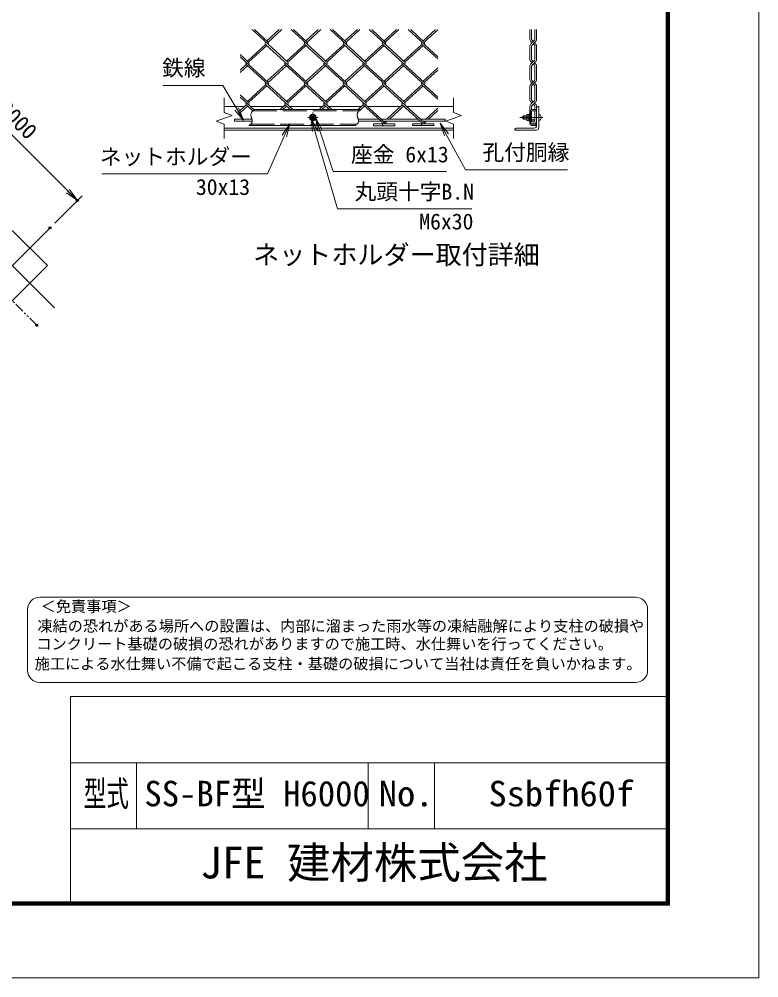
# Model space of a CAD drawing. Units: millimetres, scale not verified. Extents: x -10500 to 10500, y -7425 to 7425.
# Drawn here: x 4913 to 10500, y -7425 to -184 of the extents above; entities that cross this region are included whole.
import ezdxf
from ezdxf.enums import TextEntityAlignment as Align

# ---------------------------------------------------------------- set-up
doc = ezdxf.new("R2010")
doc.units = ezdxf.units.MM
doc.header["$LTSCALE"] = 30
doc.header["$PDMODE"] = 32
doc.header["$PDSIZE"] = 15
for name, pattern in [('DASHED', [7.5, 6, -1.5]), ('USER1', [50.8, 31.75, -6.35, 6.35, -6.35]), ('USER2', [5, 2.5, -0.5, 0.5, -0.5, 0.5, -0.5])]:
    doc.linetypes.add(name, pattern=pattern)
for name, color, linetype, lineweight in [('0-0_D-STR1', 1, 'Continuous', 18), ('0-1_D-BMK', 2, 'USER1', 13), ('0-3_D-STR3', 3, 'Continuous', 13), ('0-4_D-STR-DIM', 7, 'Continuous', 13), ('0-5_0', 7, 'Continuous', 18), ('0-7_D-STR-TXT', 7, 'Continuous', 13), ('0-8_D-STR2', 7, 'Continuous', 13), ('0-9_D-TTL-TXT', 7, 'Continuous', 13), ('0-C_D-TTL', 7, 'Continuous', 18)]:
    doc.layers.add(name, color=color, linetype=linetype, lineweight=lineweight)
doc.layers.add('0-6_Defpoints', color=253, linetype='Continuous')
doc.styles.add('ＭＳ ゴシック', font='')
doc.styles.get('ＭＳ ゴシック').set_extended_font_data('MS Gothic')

# ---------------------------------------------------------------- blocks, each defined once
blk = doc.blocks.new('_Open')
at = {"layer": '0-5_0'}
blk.add_line((-30, 5), (0, 0), dxfattribs=at)
blk.add_lwpolyline([(-30, -5), (0, 0), (-30, 0)], dxfattribs=at)

msp = doc.modelspace()

# ---------------------------------------------------------------- linework, layer by layer
at = {"layer": '0-0_D-STR1'}
for p, q in [((6461.39, -841.93), (6615.75, -841.93)), ((6634.7, -841.93), (6639.17, -841.93)), ((6658.12, -841.93), (6910.66, -841.93)), ((6929.61, -841.93), (6934.08, -841.93)), ((6953.03, -841.93), (7205.57, -841.93)), ((7224.52, -841.93), (7228.99, -841.93)), ((7247.47, -841.93), (7500.48, -841.93)), ((7519.43, -841.93), (7523.9, -841.93)), ((7542.38, -841.93), (7795.39, -841.93)), ((7814.34, -841.93), (7818.81, -841.93)), ((7837.76, -841.93), (8194.72, -841.93)), ((8821.82, -987.93), (8821.82, -853.93)), ((8833.82, -841.93), (8837.82, -841.93)), ((8837.82, -1001.93), (8837.82, -841.93)), ((6461.39, -1005.93), (8194.72, -1005.93)), ((8669.82, -1005.93), (8803.82, -1005.93)), ((6461.39, -1021.93), (8194.72, -1021.93)), ((8657.82, -1021.93), (8657.82, -1017.93)), ((8657.82, -1021.93), (8817.82, -1021.93))]:
    msp.add_line(p, q, dxfattribs=at)
msp.add_lwpolyline([(4595.21, -2045.34), (4860.37, -2310.51), (5125.54, -2045.34), (4860.37, -1780.18)], close=True, dxfattribs=at)
for centre, radius, start, end in [((8833.82, -853.93), 12, 90, 180), ((8669.82, -1017.93), 12, 90, 180), ((8803.82, -987.93), 18, 270, 0), ((8817.82, -1001.93), 20, 270, 0)]:
    msp.add_arc(centre, radius, start, end, dxfattribs=at)
at = {"layer": '0-1_D-BMK'}
for p, q in [((5178.57, -2363.54), (3744.8, -929.76)), ((7167.69, -925.93), (7092.69, -925.93)), ((7130.19, -963.43), (7130.19, -888.43)), ((8867.91, -925.93), (8695.34, -925.93)), ((5145.84, -1759.88), (4574.91, -2330.81))]:
    msp.add_line(p, q, dxfattribs=at)
at = {"layer": '0-3_D-STR3'}
for p, q in [((6692.81, -865.93), (7495.49, -865.93)), ((8821.82, -865.93), (8783.02, -865.93)), ((8821.82, -865.93), (8821.82, -875.13)), ((6671.17, -938.06), (6540.35, -938.06)), ((7118.64, -905.93), (7107.09, -925.93)), ((7141.73, -905.93), (7118.64, -905.93)), ((7153.28, -925.93), (7141.73, -905.93)), ((7141.73, -945.93), (7153.28, -925.93)), ((7473.84, -938.06), (7628.81, -938.06)), ((7647.29, -938.06), (7923.72, -938.06)), ((7942.67, -938.06), (8129.47, -938.06)), ((8721.82, -913.93), (8717.82, -917.93)), ((8717.82, -933.93), (8717.82, -917.93)), ((8721.82, -937.93), (8717.82, -933.93)), ((8747.42, -916.33), (8719.42, -916.33)), ((8747.42, -935.53), (8719.42, -935.53)), ((8721.82, -937.93), (8721.82, -913.93)), ((8747.42, -913.93), (8721.82, -913.93)), ((8747.42, -937.93), (8721.82, -937.93)), ((8747.42, -906.33), (8749.44, -902.83)), ((8747.42, -945.53), (8747.42, -906.33)), ((8763.42, -902.83), (8749.44, -902.83)), ((8763.42, -914.38), (8749.44, -914.38)), ((8763.42, -937.48), (8749.44, -937.48)), ((8763.42, -900.93), (8763.42, -950.93)), ((8769.82, -900.93), (8763.42, -900.93)), ((8763.42, -949.02), (8763.42, -902.83)), ((8769.82, -879.13), (8769.82, -972.73)), ((8779.02, -879.13), (8779.02, -972.73)), ((8821.82, -875.13), (8783.02, -875.13)), ((8837.82, -904.93), (8837.82, -946.93)), ((8843.93, -904.93), (8837.82, -904.93)), ((6673.38, -954.06), (6540.35, -954.06)), ((6648.56, -985.93), (7451.23, -985.93)), ((7476.05, -954.06), (7646.27, -954.06)), ((7664.75, -954.06), (7941.19, -954.06)), ((7960.13, -954.06), (8129.47, -954.06)), ((8747.42, -945.53), (8749.44, -949.02)), ((8763.42, -949.02), (8749.44, -949.02)), ((8769.82, -950.93), (8763.42, -950.93)), ((8821.82, -976.73), (8783.02, -976.73)), ((8821.82, -985.93), (8783.02, -985.93)), ((8821.82, -976.73), (8821.82, -985.93)), ((8843.93, -946.93), (8837.82, -946.93))]:
    msp.add_line(p, q, dxfattribs=at)
at = {"layer": '0-3_D-STR3', "linetype": 'DASHED'}
for p, q in [((6679.83, -875.13), (7482.5, -875.13)), ((6660.29, -976.73), (7462.96, -976.73))]:
    msp.add_line(p, q, dxfattribs=at)
at = {"layer": '0-3_D-STR3'}
msp.add_lwpolyline([(7107.09, -925.93), (7118.64, -945.93), (7141.73, -945.93)], dxfattribs=at)
for centre, radius in [((7130.19, -925.93), 25), ((7130.19, -925.93), 19.6), ((7130.19, -925.93), 12), ((7130.19, -925.93), 9.83), ((8795.71, -945.93), 8)]:
    msp.add_circle(centre, radius, dxfattribs=at)
for centre, radius, start, end in [((8783.02, -879.13), 13.2, 90, 180), ((8757.88, -908.61), 10.22, 145.61585, 214.38415), ((8785.87, -925.93), 38.21, 162.4121, 197.5879), ((8757.88, -943.25), 10.22, 145.61586, 214.38415), ((8783.02, -879.13), 4, 90, 180), ((8843.93, -912.53), 7.6, 16.07286, 90), ((8797.42, -925.93), 56, 343.92714, 16.07286), ((8783.02, -972.73), 13.2, 180, 270), ((8783.02, -972.73), 4, 180, 270), ((8843.93, -939.33), 7.6, 270, 343.92714)]:
    msp.add_arc(centre, radius, start, end, dxfattribs=at)
at = {"layer": '0-4_D-STR-DIM'}
for p, q in [((4291.68, -492.71), (5352.34, -1553.37)), ((6461.39, -778.93), (6461.39, -888.32)), ((8194.72, -778.93), (8194.72, -888.32)), ((6521.3, -910.12), (6401.48, -953.73)), ((6461.39, -888.32), (6521.3, -910.12)), ((8254.63, -910.12), (8134.82, -953.73)), ((8194.72, -888.32), (8254.63, -910.12)), ((6401.48, -953.73), (6461.39, -975.54)), ((6461.39, -975.54), (6461.39, -1084.93)), ((8134.82, -953.73), (8194.72, -975.54)), ((8194.72, -975.54), (8194.72, -1084.93)), ((5181.19, -1724.52), (5387.7, -1518.02))]:
    msp.add_line(p, q, dxfattribs=at)
for points in [[(6692.81, -865.93), (6689.29, -868.27), (6685.82, -870.65), (6682.44, -873.09), (6679.2, -875.64), (6676.15, -878.33), (6673.33, -881.19), (6670.78, -884.26), (6668.56, -887.56), (6666.72, -891.14), (6665.26, -894.96), (6664.21, -898.95), (6663.58, -903.03), (6663.36, -907.12), (6663.57, -911.15), (6664.17, -915.09), (6665.07, -918.97), (6666.2, -922.82), (6667.46, -926.67), (6668.79, -930.55), (6670.09, -934.48), (6671.28, -938.48), (6672.29, -942.58), (6673.02, -946.72), (6673.39, -950.83), (6673.33, -954.85), (6672.75, -958.69), (6671.59, -962.32), (6669.89, -965.73), (6667.72, -968.96), (6665.14, -972.03), (6662.23, -974.97), (6659.05, -977.8), (6655.66, -980.55), (6652.14, -983.25), (6648.56, -985.93)], [(7495.49, -865.93), (7491.97, -868.27), (7488.5, -870.65), (7485.12, -873.09), (7481.88, -875.64), (7478.82, -878.33), (7476, -881.19), (7473.46, -884.26), (7471.24, -887.56), (7469.39, -891.14), (7467.94, -894.96), (7466.89, -898.95), (7466.25, -903.03), (7466.03, -907.12), (7466.24, -911.15), (7466.84, -915.09), (7467.74, -918.97), (7468.87, -922.82), (7470.14, -926.67), (7471.46, -930.55), (7472.76, -934.48), (7473.96, -938.48), (7474.96, -942.58), (7475.69, -946.72), (7476.07, -950.83), (7476, -954.85), (7475.42, -958.69), (7474.26, -962.32), (7472.56, -965.73), (7470.39, -968.96), (7467.81, -972.03), (7464.9, -974.97), (7461.72, -977.8), (7458.34, -980.55), (7454.82, -983.25), (7451.23, -985.93)]]:
    msp.add_lwpolyline(points, dxfattribs=at)
for centre, start, end in [((6544.37, -942.06), 135.18146, 224.81854), ((6536.32, -942.06), 315.18146, 44.81854), ((8125.45, -942.06), 315.18146, 44.81854), ((6544.37, -950.06), 135.18146, 224.81854), ((8133.5, -950.06), 135.18146, 224.81854), ((8125.45, -950.06), 315.18146, 44.81854)]:
    msp.add_arc(centre, 5.67, start, end, dxfattribs=at)
at = {"layer": '0-6_Defpoints'}
for p in [(5352.34, -1553.37), (5145.84, -1759.88), (5045.99, -2496.12)]:
    msp.add_point(p, dxfattribs=at)
at = {"layer": '0-7_D-STR-TXT'}
for points in [[(5998.37, -683.44), (6450.56, -683.44), (6606.09, -945.76)], [(8331.59, -1616.94), (7317.23, -1616.94), (7117.84, -933.61)], [(8141.13, -1333.72), (7285.39, -1333.72), (7154.12, -933.97)], [(5536.05, -1352.3), (6788.36, -1352.3), (6955.54, -976.56)], [(9055.39, -1320.36), (8284.68, -1320.36), (8093.68, -971.24)]]:
    msp.add_lwpolyline(points, dxfattribs=at)
at = {"layer": '0-8_D-STR2'}
for p, q in [((6941.1, -509.12), (6671.82, -262.36)), ((6793.65, -356.64), (6690.77, -262.36)), ((6877.58, -262.36), (6784.18, -347.96)), ((6896.53, -262.36), (6793.65, -356.64)), ((7236.02, -509.12), (6966.73, -262.36)), ((7088.56, -356.64), (6985.68, -262.36)), ((7172.5, -262.36), (7079.09, -347.96)), ((7191.44, -262.36), (7088.56, -356.64)), ((7530.93, -509.12), (7261.64, -262.36)), ((7383.47, -356.64), (7280.59, -262.36)), ((7467.41, -262.36), (7374, -347.96)), ((7486.35, -262.36), (7383.47, -356.64)), ((7825.81, -509.1), (7556.55, -262.36)), ((7678.38, -356.64), (7575.5, -262.36)), ((7762.32, -262.36), (7668.91, -347.96)), ((7781.26, -262.36), (7678.38, -356.64)), ((8074.72, -466.94), (7851.47, -262.36)), ((7973.27, -356.62), (7870.41, -262.36)), ((8057.18, -262.36), (7963.8, -347.94)), ((8074.72, -263.65), (7973.27, -356.62)), ((8769.48, -332.13), (8769.4, -262.36)), ((8782.32, -332.11), (8782.23, -262.36)), ((8808.83, -332.11), (8808.75, -262.36)), ((8821.66, -332.13), (8821.58, -262.36)), ((8777.69, -351.92), (8786.5, -360.74)), ((8786.77, -342.86), (8795.57, -351.66)), ((8804.65, -360.74), (8786.77, -378.62)), ((8813.46, -351.92), (8804.65, -360.74)), ((8804.65, -360.74), (8813.46, -369.55)), ((6774.7, -374), (6636.72, -500.44)), ((6784.18, -382.68), (6646.19, -509.12)), ((7088.56, -661.6), (6774.7, -374)), ((7069.61, -374), (6931.63, -500.44)), ((7079.09, -382.68), (6941.1, -509.12)), ((7383.47, -661.6), (7069.61, -374)), ((7364.52, -374), (7227.37, -499.68)), ((7374, -382.68), (7236.02, -509.12)), ((7678.36, -661.57), (7364.52, -374)), ((7659.44, -374), (7521.45, -500.44)), ((7668.91, -382.68), (7530.93, -509.12)), ((7973.27, -661.57), (7659.44, -374)), ((7954.32, -373.98), (7816.34, -500.42)), ((7963.8, -382.66), (7825.81, -509.1)), ((8074.72, -484.3), (7954.32, -373.98)), ((8769.62, -484.45), (8769.48, -389.35)), ((8782.45, -484.43), (8782.32, -389.37)), ((8795.57, -369.81), (8804.38, -378.62)), ((8808.96, -484.43), (8808.83, -389.37)), ((8821.8, -484.45), (8821.66, -389.35)), ((6646.19, -509.12), (6581.39, -449.73)), ((6793.65, -661.6), (6581.39, -467.09)), ((8795.71, -503.99), (8777.82, -521.87)), ((8777.82, -504.25), (8786.63, -513.06)), ((8786.9, -495.18), (8795.71, -503.99)), ((8804.51, -495.18), (8795.71, -503.99)), ((6627.25, -526.48), (6581.39, -568.5)), ((6636.72, -535.16), (6581.39, -585.86)), ((6941.1, -814.08), (6627.25, -526.48)), ((6922.16, -526.48), (6784.18, -652.92)), ((6931.63, -535.16), (6793.65, -661.6)), ((7235.99, -814.05), (6922.16, -526.48)), ((7217.07, -526.48), (7079.09, -652.92)), ((7226.54, -535.16), (7088.56, -661.6)), ((7530.9, -814.05), (7217.07, -526.48)), ((7511.98, -526.48), (7374, -652.92)), ((7521.45, -535.16), (7383.47, -661.6)), ((7825.81, -814.05), (7511.98, -526.48)), ((7806.87, -526.46), (7669.71, -652.14)), ((7816.34, -535.14), (7678.36, -661.57)), ((8074.72, -771.9), (7806.87, -526.46)), ((8074.72, -551.25), (7963.8, -652.89)), ((8074.72, -568.61), (7973.27, -661.57)), ((8769.62, -636.71), (8769.62, -541.67)), ((8782.45, -637.72), (8782.45, -541.69)), ((8804.78, -513.06), (8786.9, -530.94)), ((8795.71, -522.14), (8804.51, -530.94)), ((8808.96, -637.72), (8808.96, -541.69)), ((8821.8, -636.71), (8821.8, -541.67)), ((8786.18, -646.72), (8795.71, -656.25)), ((8805.24, -646.72), (8795.71, -656.25)), ((6774.7, -678.96), (6636.72, -805.4)), ((6784.18, -687.64), (6646.19, -814.08)), ((6979.22, -865.93), (6774.94, -678.74)), ((7069.61, -678.96), (6931.63, -805.4)), ((7079.09, -687.64), (6941.1, -814.08)), ((7273.66, -865.93), (7069.61, -678.96)), ((7364.52, -678.96), (7226.54, -805.4)), ((7374, -687.64), (7236.02, -814.08)), ((7678.36, -966.53), (7364.52, -678.96)), ((7659.65, -678.72), (7521.43, -805.37)), ((7669.12, -687.4), (7530.9, -814.05)), ((7973.51, -966.32), (7659.65, -678.72)), ((7954.56, -678.72), (7816.34, -805.37)), ((7964.03, -687.4), (7825.81, -814.05)), ((8074.72, -788.83), (7954.56, -678.72)), ((8769.62, -789.19), (8769.62, -693.94)), ((8795.71, -656.25), (8777.82, -674.14)), ((8777.82, -656.51), (8786.63, -665.32)), ((8782.45, -788.18), (8782.45, -692.93)), ((8804.78, -665.32), (8786.18, -683.93)), ((8795.71, -674.4), (8805.24, -683.92)), ((8813.6, -656.51), (8804.78, -665.32)), ((8804.78, -665.32), (8813.6, -674.14)), ((8808.96, -788.18), (8808.96, -692.93)), ((8821.8, -789.19), (8821.8, -693.94)), ((6646.19, -814.08), (6581.39, -754.69)), ((6687.9, -869.22), (6581.39, -771.62)), ((6627.46, -831.2), (6581.39, -873.42)), ((6636.93, -839.88), (6581.39, -890.78)), ((6677.53, -877.07), (6627.48, -831.22)), ((6922.37, -831.2), (6884.47, -865.93)), ((6931.84, -839.88), (6903.42, -865.93)), ((6960.27, -865.93), (6922.37, -831.2)), ((7217.28, -831.2), (7179.38, -865.93)), ((7226.76, -839.88), (7198.33, -865.93)), ((7255.18, -865.93), (7217.28, -831.2)), ((7512.19, -831.2), (7474.29, -865.93)), ((7521.67, -839.88), (7493.24, -865.93)), ((7669.34, -975.2), (7512.19, -831.2)), ((7807.1, -831.2), (7690.48, -938.06)), ((7816.58, -839.88), (7709.43, -938.06)), ((7964.03, -975), (7807.1, -831.2)), ((8074.72, -856.21), (7985.39, -938.06)), ((8769.62, -900.64), (8769.62, -846.42)), ((8795.71, -808.73), (8777.82, -826.62)), ((8777.82, -808.99), (8786.63, -817.8)), ((8782.45, -865.93), (8782.45, -845.41)), ((8787.61, -800.63), (8795.71, -808.73)), ((8804.78, -817.8), (8787.61, -834.98)), ((8805.24, -799.2), (8795.71, -808.73)), ((8795.71, -826.88), (8805.24, -836.4)), ((8813.6, -808.99), (8804.78, -817.8)), ((8804.78, -817.8), (8813.6, -826.62)), ((8808.96, -865.93), (8808.96, -845.41)), ((8821.8, -949.92), (8821.8, -846.42)), ((8074.72, -873.57), (8004.34, -938.06)), ((8782.45, -948.91), (8782.45, -875.13)), ((8808.96, -948.91), (8808.96, -875.13)), ((7589.34, -975.2), (7656.49, -975.2)), ((7589.34, -975.2), (7589.34, -988)), ((7589.34, -988), (7749.34, -988)), ((7673.02, -954.06), (7668.89, -957.85)), ((7691.97, -954.06), (7678.36, -966.53)), ((7884.03, -975), (7951.18, -975)), ((7884.03, -975), (7884.03, -987.8)), ((7884.03, -987.8), (8044.03, -987.8)), ((7967.93, -954.06), (7964.03, -957.64)), ((7964.03, -975), (8044.03, -975)), ((7986.88, -954.06), (7973.51, -966.32)), ((8044.03, -975), (8044.03, -987.8))]:
    msp.add_line(p, q, dxfattribs=at)
at = {"layer": '0-8_D-STR2', "linetype": 'USER2'}
msp.add_line((5045.99, -2496.12), (3667.13, -1117.26), dxfattribs=at)
at = {"layer": '0-8_D-STR2'}
for points in [[(8804.38, -342.86), (8795.57, -351.66), (8777.69, -369.55)], [(8813.6, -504.25), (8804.78, -513.06), (8813.6, -521.87)], [(7669.34, -975.2), (7749.34, -975.2), (7749.34, -988)]]:
    msp.add_lwpolyline(points, dxfattribs=at)
for centre, radius, start, end in [((6784.15, -365.3), 12.85, 137.5, 222.5), ((6784.15, -365.3), 12.85, 317.5, 42.5), ((7079.06, -365.3), 12.85, 137.5, 222.5), ((7079.06, -365.3), 12.85, 317.5, 42.5), ((7373.97, -365.3), 12.85, 137.5, 222.5), ((7373.97, -365.3), 12.85, 317.5, 42.5), ((7668.89, -365.3), 12.85, 137.5, 222.5), ((7668.89, -365.3), 12.85, 317.5, 42.5), ((7963.8, -365.3), 12.85, 137.5, 222.5), ((7963.8, -365.3), 12.85, 317.5, 42.5), ((8797.48, -332.13), 28, 180, 225), ((8797.52, -332.11), 15.2, 180, 225), ((8793.63, -332.11), 15.2, 315, 0), ((8793.66, -332.13), 28, 315, 0), ((8797.48, -389.35), 28, 135, 180), ((8797.52, -389.37), 15.2, 135.00055, 180), ((8793.63, -389.37), 15.2, 0, 44.99915), ((8793.66, -389.35), 28, 0, 45), ((8797.62, -484.45), 28, 180, 225), ((8797.65, -484.43), 15.2, 180, 225), ((8793.76, -484.43), 15.2, 315, 0), ((8793.8, -484.45), 28, 315, 0), ((6636.72, -517.8), 12.85, 137.5, 222.5), ((6636.72, -517.8), 12.85, 317.5, 42.5), ((6931.63, -517.8), 12.85, 137.5, 222.5), ((6931.63, -517.8), 12.85, 317.5, 42.5), ((7226.54, -517.8), 12.85, 137.5, 222.5), ((7226.54, -517.8), 12.85, 317.5, 42.5), ((7521.67, -517.56), 12.85, 137.5, 222.5), ((7521.67, -517.56), 12.85, 317.5, 42.5), ((7816.58, -517.56), 12.85, 137.5, 222.5), ((7816.58, -517.56), 12.85, 317.5, 42.5), ((8797.62, -541.67), 28, 135, 180), ((8797.65, -541.69), 15.2, 135.00055, 180), ((8793.76, -541.69), 15.2, 0, 44.99915), ((8793.8, -541.67), 28, 0, 45), ((8797.62, -636.71), 28, 180, 225), ((8797.62, -636.71), 15.2, 183.80396, 221.19987), ((8793.8, -636.71), 15.2, 318.80016, 356.19604), ((8793.8, -636.71), 28, 315, 0), ((6784.39, -670.04), 12.85, 137.5, 222.5), ((6784.39, -670.04), 12.85, 317.5, 42.5), ((7079.3, -670.04), 12.85, 137.5, 222.5), ((7079.3, -670.04), 12.85, 317.5, 42.5), ((7374.21, -670.04), 12.85, 137.5, 222.5), ((7374.21, -670.04), 12.85, 317.5, 42.5), ((7669.12, -670.04), 12.85, 137.5, 222.5), ((7669.12, -670.04), 12.85, 317.5, 42.5), ((7964.03, -670.04), 12.85, 137.5, 222.5), ((7964.03, -670.04), 12.85, 317.5, 42.5), ((8797.62, -693.94), 28, 135, 180), ((8797.62, -693.94), 15.2, 138.8144, 176.19604), ((8793.8, -693.94), 15.2, 3.80396, 41.19984), ((8793.8, -693.94), 28, 0, 45), ((8797.62, -789.19), 28, 180, 225), ((8797.62, -789.19), 15.2, 176.19604, 228.80014), ((8793.8, -789.19), 15.2, 318.80016, 3.80396), ((8793.8, -789.19), 28, 315, 0), ((6636.93, -822.52), 12.85, 137.5, 222.5), ((6636.93, -822.52), 12.85, 317.5, 42.5), ((6931.84, -822.52), 12.85, 137.5, 222.5), ((6931.84, -822.52), 12.85, 317.5, 42.5), ((7226.76, -822.52), 12.85, 137.5, 222.5), ((7226.76, -822.52), 12.85, 317.5, 42.5), ((7521.67, -822.52), 12.85, 137.5, 222.5), ((7521.67, -822.52), 12.85, 317.5, 42.5), ((7816.58, -822.52), 12.85, 137.5, 222.5), ((7816.58, -822.52), 12.85, 317.5, 42.5), ((8797.62, -846.42), 28, 135, 180), ((8797.62, -846.42), 15.2, 131.18669, 176.19604), ((8793.8, -846.42), 15.2, 3.80396, 41.19984), ((8793.8, -846.42), 28, 0, 45), ((7669.34, -975.2), 12.85, 137.5, 275), ((7669.12, -975), 12.85, 359.10095, 42.5), ((7964.03, -975), 12.85, 137.5, 265), ((7964.03, -975), 12.85, 0, 42.5), ((8795.71, -948.91), 26.09, 230.23061, 0), ((8795.71, -948.91), 13.26, 180, 0)]:
    msp.add_arc(centre, radius, start, end, dxfattribs=at)
at = {"layer": '0-9_D-TTL-TXT', "color": 2}
for p, q in [((9568.12, -4550.06), (5068.41, -4550.06)), ((4976.42, -4642.05), (4976.42, -5102.04)), ((9660.12, -5102.04), (9660.12, -4642.05)), ((5068.41, -5194.04), (9568.12, -5194.04))]:
    msp.add_line(p, q, dxfattribs=at)
for centre, start, end in [((5068.41, -4642.05), 90, 180), ((9568.12, -4642.05), 0, 90), ((5068.41, -5102.04), 180, 270), ((9568.12, -5102.04), 270, 0)]:
    msp.add_arc(centre, 92, start, end, dxfattribs=at)
at = {"layer": '0-C_D-TTL'}
for p, q in [((5300, -5300), (5300, -6850)), ((5300, -5300), (9800, -5300)), ((5300, -5800), (9800, -5800)), ((5800, -5800), (5800, -6300)), ((7550, -5800), (7550, -6300)), ((8050, -5800), (8050, -6300)), ((5300, -6300), (9800, -6300))]:
    msp.add_line(p, q, dxfattribs=at)
at = {"layer": '0-C_D-TTL', "color": 2}
msp.add_lwpolyline([(-10500, 7425), (10500, 7425), (10500, -7425), (-10500, -7425)], close=True, dxfattribs=at)
at = {"layer": '0-C_D-TTL'}
for points in [[(-9825, 6875), (9825, 6875), (9825, -6875), (-9825, -6875)], [(-9818.75, 6868.75), (9818.75, 6868.75), (9818.75, -6868.75), (-9818.75, -6868.75)], [(-9812.5, 6862.5), (9812.5, 6862.5), (9812.5, -6862.5), (-9812.5, -6862.5)], [(-9806.25, 6856.25), (9806.25, 6856.25), (9806.25, -6856.25), (-9806.25, -6856.25)], [(-9800, 6850), (9800, 6850), (9800, -6850), (-9800, -6850)]]:
    msp.add_lwpolyline(points, close=True, dxfattribs=at)

# ---------------------------------------------------------------- block references
at = {"layer": '0-4_D-STR-DIM', "xscale": 3.333333, "yscale": 3.333333, "rotation": 315}
msp.add_blockref('_Open', (5352.34, -1553.37), dxfattribs=at)
at = {"layer": '0-7_D-STR-TXT', "xscale": 3.333333, "yscale": 3.333333}
for p, rotation in [((6607.11, -947.48), 300.66528), ((7117.28, -931.7), 106.26633), ((7153.5, -932.07), 108.17914), ((6956.36, -974.73), 66.01445), ((8092.72, -969.48), 118.68263)]:
    msp.add_blockref('_Open', p, dxfattribs=dict(at, rotation=rotation))

# ---------------------------------------------------------------- texts
at = {"layer": '0-4_D-STR-DIM', "style": 'ＭＳ ゴシック'}
msp.add_text('3000', height=120.3, rotation=315, dxfattribs=at).set_placement((4718.78, -895.96), align=Align.BOTTOM_LEFT)
at = {"layer": '0-7_D-STR-TXT', "style": 'ＭＳ ゴシック'}
for s, p in [('鉄線', (5992.66, -647.53)), ('ネットホルダー', (5522.1, -1318.3)), ('座金 6x13', (7419.68, -1301.3)), ('孔付胴縁', (8412.62, -1285.41)), ('30x13', (6247.91, -1547.37)), ('丸頭十字B.N', (7446.44, -1582.62)), ('M6x30', (7934.97, -1807.96))]:
    msp.add_text(s, height=120.3, dxfattribs=at).set_placement(p, align=Align.BOTTOM_LEFT)
at = {"layer": '0-9_D-TTL-TXT', "style": 'ＭＳ ゴシック'}
for s, height, p in [('ネットホルダー取付詳細', 144.3, (6680.39, -2077.95)), ('＜免責事項＞ \u3000\u3000', 84.02, (5075.23, -4686.54)), ('凍結の恐れがある場所への設置は、内部に溜まった雨水等の凍結融解により支柱の破損や', 84.02, (5050.35, -4834.65)), ('コンクリート基礎の破損の恐れがありますので施工時、水仕舞いを行ってください。', 84.02, (5042.78, -4969.75)), ('施工による水仕舞い不備で起こる支柱・基礎の破損について当社は責任を負いかねます。 ', 84.02, (5029.92, -5119.69)), ('SS-BF型 H6000', 192.4, (5859, -6187.01)), ('JFE 建材株式会社', 240.6, (6280.95, -6746.26))]:
    msp.add_text(s, height=height, dxfattribs=at).set_placement(p, align=Align.BOTTOM_LEFT)
for s, width, p in [('型式', 0.65, (5400.67, -6187.01)), ('No.', 1.05, (7630, -6187.01)), ('Ssbfh60f', 1.05, (8458.33, -6187.01))]:
    msp.add_text(s, height=192.4, dxfattribs=dict(at, width=width)).set_placement(p, align=Align.BOTTOM_LEFT)

doc.saveas('drawing.dxf')
